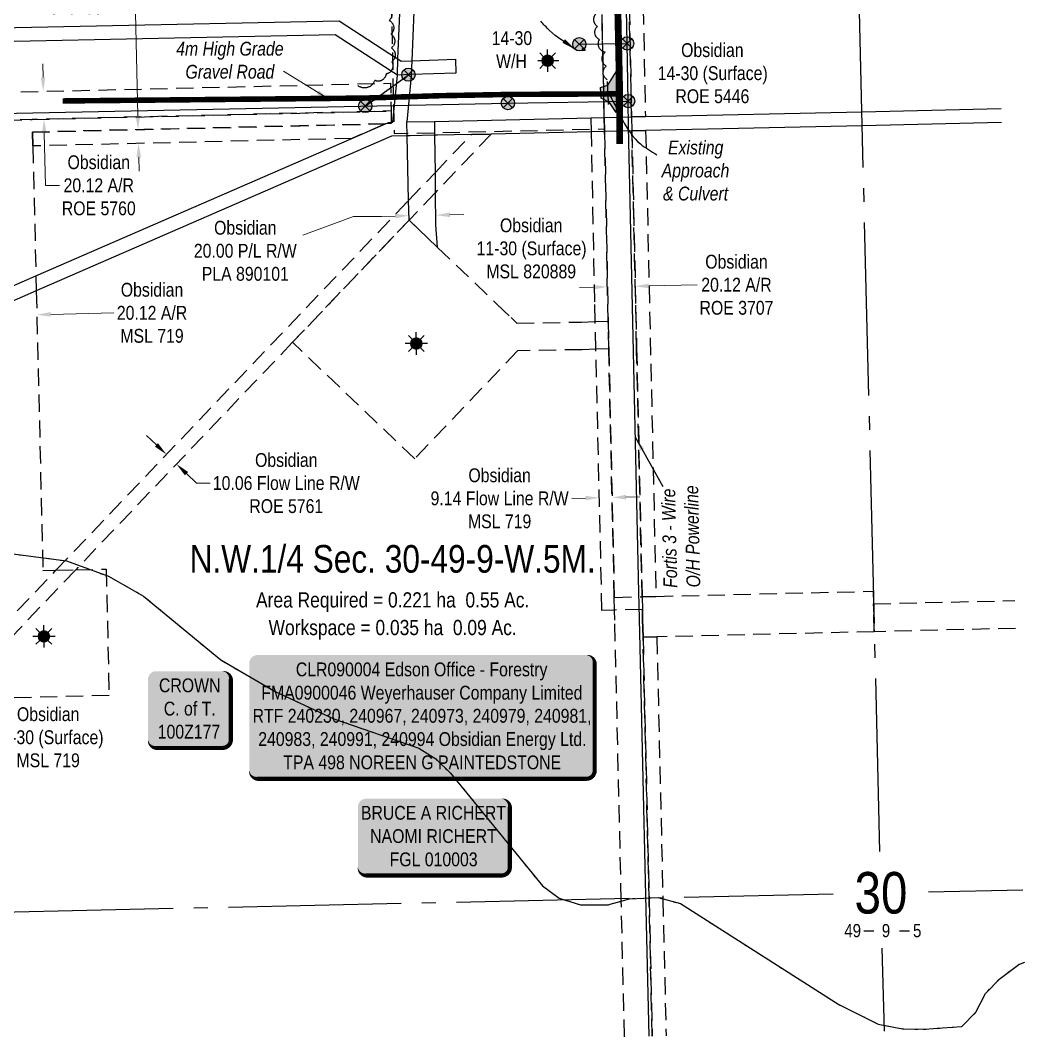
# Model space of a CAD drawing. Extents: x 610284 to 614883, y 5902184 to 5905806.
# Drawn here: x 612389 to 613116, y 5902199 to 5902935 of the extents above; entities that cross this region are included whole.
import ezdxf
from ezdxf.enums import TextEntityAlignment as Align

# ---------------------------------------------------------------- set-up
doc = ezdxf.new("R2010")
doc.units = 0
doc.header["$LTSCALE"] = 5
doc.header["$PDSIZE"] = 0.5
for name, pattern in [('0', [1, 1, 0]), ('foc-ACCESSROAD', [3.75, 2.5, -1.25]), ('foc-FLOWLINE', [3.75, 2.5, -1.25]), ('foc-QUARTERLINE', [33, 25, -3, 2, -3]), ('foc-WHEELTRACKS', [2, 0.4, -1.6]), ('POWERLINE5', [7.8, 2.4, -0.6, 0.6, -0.6, 0.6, -0.6, 2.4])]:
    doc.linetypes.add(name, pattern=pattern)
for name, color, linetype in [('10', 1, 'Continuous'), ('9', 3, 'Continuous'), ('AS-OWNER', 7, 'Continuous'), ('AS-POWER', 104, 'foc-POWER'), ('AS-POWER-EXISTING', 72, 'POWERLINE5'), ('AS-POWER-EXISTING-PP', 72, 'Continuous'), ('AS-ROADS', 254, 'Continuous'), ('C-AR', 13, 'foc-ACCESSROAD'), ('C-RW', 13, 'Continuous'), ('C-SYMBOL', 7, 'Continuous'), ('C-WS', 13, 'foc-ACCESSROAD'), ('C-WS-S', 13, 'Continuous'), ('F-EZE', 190, 'foc-FLOWLINE'), ('F-RW', 190, 'Continuous'), ('L-AREAREQUIRED', 7, 'Continuous'), ('L-AREAWORK', 5, 'Continuous'), ('L-SECLBL', 7, 'Continuous'), ('L-SECQ', 8, 'foc-QUARTERLINE'), ('oil_and_gas_wells_pt', 7, 'Continuous'), ('T-BUSH', 110, '0'), ('T-WATER-P3', 160, 'foc-WHEELTRACKS')]:
    doc.layers.add(name, color=color, linetype=linetype)
for name, color, linetype, lineweight in [('AS-GENERAL', 48, 'Continuous', 18), ('C-AR-T', 13, 'Continuous', 9), ('C-FLOWLINE-T', 13, 'Continuous', 9), ('C-RW-T', 13, 'Continuous', 9), ('C-WS-T', 13, 'Continuous', 9), ('F-EZE-T', 190, 'Continuous', 9), ('T-TEXT', 48, 'Continuous', 18)]:
    doc.layers.add(name, color=color, linetype=linetype, lineweight=lineweight)
doc.styles.add('100L', font='ARIALN.TTF', dxfattribs={"height": 11})
doc.styles.add('175L', font='ARIALN.TTF', dxfattribs={"height": 20})
doc.styles.add('80', font='ARIALN.TTF', dxfattribs={"height": 10})
doc.styles.add('80CG', font='ARIALN.TTF', dxfattribs={"height": 10})
doc.styles.add('80L', font='ARIALN.TTF', dxfattribs={"height": 10})
doc.styles.add('80LS', font='ARIALNI.TTF', dxfattribs={"height": 10})
doc.styles.add('foc-LtypeFont', font='ARIALN.TTF', dxfattribs={"height": 7.35})
doc.styles.add('SIMPLEX', font='ARIALN.TTF')
doc.linetypes.add('foc-POWER', pattern='A,6,-1,["P",foc-LtypeFont,S=0.2,R=0,X=-0.625,Y=-0.75],-1.24,4', length=12.24)
doc.linetypes.add('foc-TOPO-flowdirection-NOLINE', pattern='A,0,[">",foc-LtypeFont,S=0.3,R=0,X=0,Y=-0.945],-20,[">",foc-LtypeFont,S=0.3,R=0,X=0,Y=-0.945],0', length=20)
doc.dimstyles.new('Compass 5 000', dxfattribs={"dimscale": 5, "dimtxt": 9, "dimasz": 2, "dimexe": 0.2, "dimexo": 0.0625, "dimgap": 0.5, "dimtad": 0, "dimtih": 1, "dimtoh": 1, "dimzin": 0, "dimdsep": 46, "dimtxsty": '80CG', "dimcen": 0.1, "dimse1": 1, "dimse2": 1, "dimclrd": 256, "dimclrt": 256, "dimaunit": 1, "dimadec": 4, "dimazin": 0, "dimtfac": 0.06, "dimtofl": 0, "dimtmove": 0, "dimatfit": 1, "dimfxl": 0.2, "dimtolj": 1, "dimtzin": 0, "dimlwd": -1, "dimarcsym": 0})

# ---------------------------------------------------------------- blocks, each defined once
blk = doc.blocks.new('GAS')
h = blk.add_hatch(color=255)
h.dxf.hatch_style = 1
edge = h.paths.add_edge_path()
edge.add_arc((0, 0), 0.9, 0, 360)
for p, q in [((0, 0.81), (0, 1.62)), ((-0.81, 0), (-1.62, 0)), ((-0.57, 0.57), (-1.14, 1.14)), ((0.57, 0.57), (1.14, 1.14)), ((1.62, 0), (0.81, 0)), ((-0.57, -0.57), (-1.14, -1.14)), ((0, -0.81), (0, -1.62)), ((1.14, -1.14), (0.57, -0.57))]:
    blk.add_line(p, q)
blk.add_circle((0, 0), 0.8)
blk = doc.blocks.new('POWERPOLE')
h = blk.add_hatch(color=255)
edge = h.paths.add_edge_path()
edge.add_arc((0, 0), 0.96, 0, 360)
at = {"linetype": 'Continuous'}
for p, q in [((0.68, -0.68), (-0.68, 0.68)), ((-0.68, -0.68), (0.68, 0.68))]:
    blk.add_line(p, q, dxfattribs=at)
blk.add_circle((0, 0), 0.96, dxfattribs=at)
blk = doc.blocks.new('L-SECLBL')
at = {"layer": '9', "color": 7}
for p, q in [((-5.08, -27.83), (-12.29, -27.83)), ((20.7, -27.83), (13.5, -27.83))]:
    blk.add_line(p, q, dxfattribs=at)
at = {"layer": '10', "color": 2, "style": 'SIMPLEX'}
blk.add_attdef('SEC', text='', height=30, dxfattribs=at).set_placement((0, 0), align=Align.MIDDLE)
at = {"layer": '10', "color": 5, "style": '80L'}
blk.add_attdef('TWP', text='', height=9.5, dxfattribs=at).set_placement((-14.43, -27.37), align=Align.MIDDLE_RIGHT)
blk.add_attdef('RGE', text='', height=9.5, dxfattribs=at).set_placement((3.62, -27.37), align=Align.MIDDLE_CENTER)
blk.add_attdef('MER', text='', height=9.5, dxfattribs=at).set_placement((23.17, -27.37), align=Align.MIDDLE_LEFT)
blk = doc.blocks.new('*D449')
at = {"layer": 'C-AR-T', "transparency": 16777216}
for p, q in [((612405.81, 5902893.19), (612405.57, 5902903.18)), ((612406.75, 5902853.06), (612407.65, 5902815.18)), ((612407.65, 5902815.18), (612417.65, 5902815.18))]:
    blk.add_line(p, q, dxfattribs=at)
for points in [[(612407.47, 5902893.23), (612404.14, 5902893.15), (612406.04, 5902883.19)], [(612408.42, 5902853.1), (612405.09, 5902853.02), (612406.52, 5902863.06)]]:
    blk.add_solid(points, dxfattribs=at)
at = {"layer": 'C-AR-T', "transparency": 16777216, "insert": (612446.17, 5902815.18), "char_height": 10, "attachment_point": 5, "style": '80CG'}
blk.add_mtext('\\A1;Obsidian\\P20.12 A/R\\PROE 5760', dxfattribs=at)
blk = doc.blocks.new('*D450')
at = {"layer": 'C-AR-T', "transparency": 16777216}
for p, q in [((612371.24, 5902720.9), (612361.24, 5902720.66)), ((612411.37, 5902721.85), (612456.98, 5902722.93))]:
    blk.add_line(p, q, dxfattribs=at)
for points in [[(612371.2, 5902722.57), (612371.28, 5902719.23), (612381.24, 5902721.14)], [(612411.33, 5902723.52), (612411.41, 5902720.18), (612401.37, 5902721.61)]]:
    blk.add_solid(points, dxfattribs=at)
at = {"layer": 'C-AR-T', "transparency": 16777216, "insert": (612484.72, 5902722.93), "char_height": 10, "attachment_point": 5, "style": '80CG'}
blk.add_mtext('\\A1;Obsidian\\P20.12 A/R\\PMSL 719', dxfattribs=at)
blk = doc.blocks.new('*D452')
at = {"layer": 'C-FLOWLINE-T', "transparency": 16777216}
for p, q in [((612798.53, 5902588.95), (612788.54, 5902588.72)), ((612827.74, 5902589.62), (612837.74, 5902589.85))]:
    blk.add_line(p, q, dxfattribs=at)
for points in [[(612798.5, 5902590.61), (612798.57, 5902587.28), (612808.53, 5902589.18)], [(612827.7, 5902591.29), (612827.78, 5902587.96), (612817.74, 5902589.39)]]:
    blk.add_solid(points, dxfattribs=at)
at = {"layer": 'C-FLOWLINE-T', "transparency": 16777216, "insert": (612736.34, 5902588.72), "char_height": 10, "attachment_point": 5, "style": '80CG'}
blk.add_mtext('\\A1;Obsidian\\P9.14 Flow Line R/W\\PMSL 719', dxfattribs=at)
blk = doc.blocks.new('*D458')
at = {"layer": 'F-EZE-T', "transparency": 16777216}
for p, q in [((612471.99, 5902969.01), (612461.99, 5902969.01)), ((612474.43, 5902865.51), (612471.99, 5902969.01)), ((612475.14, 5902835.51), (612475.38, 5902825.51))]:
    blk.add_line(p, q, dxfattribs=at)
for points in [[(612476.1, 5902865.55), (612472.77, 5902865.47), (612474.67, 5902855.52)], [(612476.81, 5902835.55), (612473.48, 5902835.47), (612474.91, 5902845.51)]]:
    blk.add_solid(points, dxfattribs=at)
at = {"layer": 'F-EZE-T', "transparency": 16777216, "insert": (612417.19, 5902969.01), "char_height": 10, "attachment_point": 5, "style": '80CG'}
blk.add_mtext('\\A1;Fortis\\P10.00 Vegetation \\PControl R/W\\PEZE 870409', dxfattribs=at)
blk = doc.blocks.new('*U439')
h = blk.add_hatch(color=255)
edge = h.paths.add_edge_path()
edge.add_line((-24, -28.5), (24, -28.5))
edge.add_arc((24, -22.5), 6, 270, 360)
edge.add_line((30, -22.5), (30, 21))
edge.add_arc((24, 21), 6, 0, 90)
edge.add_line((24, 27), (-24, 27))
edge.add_arc((-24, 21), 6, 90, 180)
edge.add_line((-30, 21), (-30, -22.5))
edge.add_arc((-24, -22.5), 6, 180, 270)
at = {"color": 14, "flags": 128}
blk.add_lwpolyline([(-24, -28.5, 3, 3, 0), (24, -28.5, 3, 3, 0.414214), (30, -22.5, 3, 3, 0), (30, 21, 3, 0, 0.414214), (24, 27, 0, 0, 0), (-24, 27, 0, 0, 0.414214), (-30, 21, 0, 0, 0), (-30, -22.5, 0, 3, 0.414214)], format="xyseb", close=True, dxfattribs=at)
at = {"color": 14, "style": '80'}
blk.add_attdef('ENTER_TEXT_001', (-26.85, -4.92), '', height=10, dxfattribs=at)
blk = doc.blocks.new('*D467')
at = {"layer": 'C-AR-T', "transparency": 16777216}
for p, q in [((612804.17, 5902741.5), (612794.17, 5902741.27)), ((612844.3, 5902742.42), (612879.26, 5902743.23))]:
    blk.add_line(p, q, dxfattribs=at)
for points in [[(612804.13, 5902743.16), (612804.21, 5902739.83), (612814.17, 5902741.73)], [(612844.26, 5902744.09), (612844.34, 5902740.76), (612834.3, 5902742.19)]]:
    blk.add_solid(points, dxfattribs=at)
at = {"layer": 'C-AR-T', "transparency": 16777216, "insert": (612907.79, 5902743.23), "char_height": 10, "attachment_point": 5, "style": '80CG'}
blk.add_mtext('\\A1;Obsidian\\P20.12 A/R\\PROE 3707', dxfattribs=at)
blk = doc.blocks.new('*D468')
at = {"layer": 'C-AR-T', "transparency": 16777216}
for p, q in [((612487.91, 5902627.41), (612480.68, 5902634.32)), ((612509.67, 5902606.66), (612516.91, 5902599.75)), ((612516.91, 5902599.75), (612526.91, 5902599.75))]:
    blk.add_line(p, q, dxfattribs=at)
for points in [[(612489.06, 5902628.62), (612486.76, 5902626.21), (612495.15, 5902620.51)], [(612510.82, 5902607.86), (612508.52, 5902605.45), (612502.44, 5902613.56)]]:
    blk.add_solid(points, dxfattribs=at)
at = {"layer": 'C-AR-T', "transparency": 16777216, "insert": (612581.91, 5902599.75), "char_height": 10, "attachment_point": 5, "style": '80CG', "bg_fill": 3, "box_fill_scale": 1.1, "bg_fill_color": 256, "bg_fill_true_color": 13158600, "bg_fill_transparency": 0}
blk.add_mtext('\\A1;Obsidian\\P10.06 Flow Line R/W\\PROE 5761', dxfattribs=at)
blk = doc.blocks.new('*U443')
h = blk.add_hatch(color=59)
edge = h.paths.add_edge_path()
edge.add_line((-49, -28.5), (49, -28.5))
edge.add_arc((49, -22.5), 6, 270, 360)
edge.add_line((55, -22.5), (55, 21))
edge.add_arc((49, 21), 6, 0, 90)
edge.add_line((49, 27), (-49, 27))
edge.add_arc((-49, 21), 6, 90, 180)
edge.add_line((-55, 21), (-55, -22.5))
edge.add_arc((-49, -22.5), 6, 180, 270)
at = {"color": 1, "flags": 128}
blk.add_lwpolyline([(-49, -28.5, 3, 3, 0), (49, -28.5, 3, 3, 0.414214), (55, -22.5, 3, 3, 0), (55, 21, 3, 0, 0.414214), (49, 27, 0, 0, 0), (-49, 27, 0, 0, 0.414214), (-55, 21, 0, 0, 0), (-55, -22.5, 0, 3, 0.414214)], format="xyseb", close=True, dxfattribs=at)
blk.add_lwpolyline([(-44.2, -15.3, 0, 7.5, 0), (0, 0, 0, 0, 0)], format="xyseb", dxfattribs=at)
at = {"color": 1, "style": '80'}
blk.add_attdef('ENTER_TEXT_001', (-35.99, -5), '', height=10, dxfattribs=at)
blk = doc.blocks.new('*U444')
h = blk.add_hatch(color=255)
edge = h.paths.add_edge_path()
edge.add_line((-119, -45.5), (119, -45.5))
edge.add_arc((119, -39.5), 6, 270, 360)
edge.add_line((125, -39.5), (125, 38))
edge.add_arc((119, 38), 6, 0, 90)
edge.add_line((119, 44), (-119, 44))
edge.add_arc((-119, 38), 6, 90, 180)
edge.add_line((-125, 38), (-125, -39.5))
edge.add_arc((-119, -39.5), 6, 180, 270)
at = {"color": 44, "flags": 128}
blk.add_lwpolyline([(-119, -45.5, 3, 3, 0), (119, -45.5, 3, 3, 0.414214), (125, -39.5, 3, 3, 0), (125, 38, 3, 0, 0.414214), (119, 44, 0, 0, 0), (-119, 44, 0, 0, 0.414214), (-125, 38, 0, 0, 0), (-125, -39.5, 0, 3, 0.414214)], format="xyseb", close=True, dxfattribs=at)
at = {"color": 44, "style": '80'}
blk.add_attdef('ENTER_TEXT_001', (-35.99, -5), '', height=10, dxfattribs=at)

msp = doc.modelspace()

# ---------------------------------------------------------------- hatches: boundary and pattern name
at = {"layer": 'AS-POWER'}
h = msp.add_hatch(color=256, dxfattribs=at)
h.dxf.hatch_style = 1
h.paths.add_polyline_path([(612796.03, 5902914.016), (612796.326, 5902912.653), (612798.28, 5902913.077), (612797.984, 5902914.44)])
at = {"layer": 'AS-ROADS'}
h = msp.add_hatch(color=256, dxfattribs=at)
h.dxf.hatch_style = 1
h.paths.add_polyline_path([(612820.796, 5902867.87), (612815.873, 5902875.177), (612809.891, 5902878.173), (612809.403, 5902886.06), (612814.571, 5902887.73), (612820.736, 5902897.422)])

# ---------------------------------------------------------------- linework, layer by layer
at = {"layer": 'AS-GENERAL', "const_width": 1, "flags": 128}
msp.add_lwpolyline([(612814.295, 5902890.416), (612815.106, 5902873.501)], dxfattribs=at)
at = {"layer": 'AS-POWER', "flags": 128}
for points in [[(612829.32, 5902876.18), (612828.58, 5902917.868), (612826.703, 5903017.504), (612824.792, 5903118.457), (612823.558, 5903167.3), (612823.564, 5903214.943)], [(612794.028, 5902917.252), (612828.58, 5902917.868)], [(612639.069, 5902872.608), (612670.291, 5902895.258)], [(612196.783, 5902863.446), (612742.371, 5902874.748), (612829.32, 5902876.18)], [(612844.533, 5902199.683), (612842.186, 5902301.483), (612837.806, 5902491.377), (612837.347, 5902511.492), (612837.144, 5902520.657), (612829.699, 5902857.688), (612829.32, 5902876.18)]]:
    msp.add_lwpolyline(points, dxfattribs=at)
msp.add_lwpolyline([(612796.03, 5902914.016), (612796.326, 5902912.653), (612798.28, 5902913.077), (612797.984, 5902914.44)], close=True, dxfattribs=at)
at = {"layer": 'AS-ROADS', "const_width": 4.998, "flags": 128}
msp.add_lwpolyline([(612823.22, 5902845.214), (612823.231, 5902881.392), (612822.597, 5902910.727), (612820.048, 5903027.584), (612817.728, 5903120.905), (612816.189, 5903161.32), (612815.537, 5903183.036), (612812.243, 5903204.284), (612803.148, 5903221.102), (612789.774, 5903235.642), (612745.063, 5903278.125), (612670.832, 5903347.253), (612595.516, 5903417.563), (612416.601, 5903579.363)], dxfattribs=at)
at = {"layer": 'AS-ROADS', "flags": 128}
msp.add_lwpolyline([(612820.796, 5902867.87), (612815.873, 5902875.177), (612809.891, 5902878.173), (612809.403, 5902886.06), (612814.571, 5902887.73), (612820.736, 5902897.422)], close=True, dxfattribs=at)
msp.add_lwpolyline([(612823.231, 5902881.392, 3.998, 3.998, 0), (612744.049, 5902880.989, 3.998, 3.998, 0), (612692.561, 5902880.037, 3.998, 3.998, 0), (612638.385, 5902878.335, 3.998, 3.998, 0), (612420.099, 5902876.263, 0, 0, 0)], format="xyseb", dxfattribs=at)
at = {"layer": 'C-AR'}
for points in [[(612826.676, 5902199.296), (612824.401, 5902297.963), (612819.728, 5902500.558), (612819.563, 5902507.949), (612819.358, 5902517.101), (612815.339, 5902696.811), (612814.891, 5902716.827), (612812.279, 5902856.016), (612812.104, 5902864.248), (612809.04, 5903008.272), (612807.231, 5903093.291), (612807.037, 5903102.435), (612804.847, 5903205.374), (612797.332, 5903212.337), (612552.533, 5903439.164), (612537.759, 5903452.853), (612403.106, 5903577.62), (612400.051, 5903710.653), (612588.977, 5903902.557), (612686.84, 5904001.97)], [(612715.53, 5904002.409), (612617.84, 5903903.173), (612579.441, 5903864.171), (612565.312, 5903849.819), (612420.38, 5903702.597), (612422.725, 5903600.543), (612423.044, 5903586.6), (612811.019, 5903227.108), (612818.404, 5903220.265), (612824.677, 5903214.454), (612826.564, 5903122.398), (612826.965, 5903102.865), (612827.151, 5903093.722), (612831.842, 5902864.689), (612832.048, 5902854.61), (612835.511, 5902697.262), (612839.493, 5902517.579), (612839.697, 5902508.414), (612839.862, 5902501.015), (612840.155, 5902488.299), (612844.535, 5902298.405), (612846.811, 5902199.733)]]:
    msp.add_lwpolyline(points, dxfattribs=at)
at = {"layer": 'C-AR', "flags": 128}
for points in [[(612656.663, 5903004.988), (612659.983, 5902852.673), (612812.279, 5902856.016), (612809.04, 5903008.272)], [(612208.402, 5902858.375), (612196.908, 5902858.104), (612196.439, 5902878.237), (612207.91, 5902878.508), (612222.9, 5902878.862), (612236.15, 5902879.175), (612246.158, 5902879.411), (612657.338, 5902889.126), (612657.749, 5902868.992), (612398.033, 5902862.855), (612246.656, 5902859.279), (612236.649, 5902859.043), (612223.392, 5902858.73), (612208.402, 5902858.375)]]:
    msp.add_lwpolyline(points, close=True, dxfattribs=at)
at = {"layer": 'C-AR'}
msp.add_lwpolyline([(612217.773, 5902315.19), (612209.751, 5902306.745), (612209.419, 5902320.986), (612217.433, 5902329.422), (612232.301, 5902345.006), (612246.713, 5902360.111), (612361.298, 5902480.214), (612415.218, 5902536.73), (612670.477, 5902804.28), (612689.599, 5902824.322), (612716.034, 5902852.03), (612730.256, 5902852.35), (612689.75, 5902809.893), (612670.797, 5902790.027), (612586.502, 5902701.674), (612429.457, 5902537.066), (612361.634, 5902465.978), (612247.053, 5902345.88), (612232.641, 5902330.774), (612217.773, 5902315.19)], close=True, dxfattribs=at)
at = {"layer": 'C-RW'}
for points in [[(612380.766, 5902741.083), (612400.706, 5902749.753), (612629.279, 5902849.156), (612653.625, 5902859.744), (612655.924, 5902860.743), (612657.917, 5902860.787), (612659.078, 5902860.813), (612662.313, 5902894.983), (612662.769, 5902906.656), (612664.497, 5902950.908)], [(612674.176, 5902940.954), (612672.788, 5902905.405), (612672.394, 5902895.326), (612672.355, 5902894.312), (612669.205, 5902861.041), (612689.21, 5902861.489), (612802.561, 5902864.037), (612811.707, 5902864.239), (612831.842, 5902864.689), (612841.849, 5902864.914), (612998.5, 5902868.431), (613099.346, 5902870.698)], [(613099.625, 5902860.635), (612998.74, 5902858.376), (612842.055, 5902854.845), (612832.048, 5902854.61), (612811.913, 5902854.182), (612802.767, 5902853.98), (612730.256, 5902852.35), (612716.034, 5902852.03), (612691.484, 5902851.48), (612689.315, 5902851.439), (612671.478, 5902851.03), (612669.439, 5902850.984), (612658.123, 5902850.73), (612400.962, 5902738.896), (612381.022, 5902730.226)]]:
    msp.add_lwpolyline(points, dxfattribs=at)
msp.add_lwpolyline([(612689.995, 5902786.547), (612691.25, 5902770.514), (612670.797, 5902790.027), (612670.477, 5902804.28), (612669.439, 5902850.984), (612669.205, 5902861.041), (612689.21, 5902861.489), (612689.315, 5902851.439), (612689.599, 5902824.322), (612689.75, 5902809.893), (612689.995, 5902786.547)], close=True, dxfattribs=at)
at = {"layer": 'C-RW-T'}
for p, q in [((612630.688, 5902792.554), (612640.684, 5902792.554)), ((612640.684, 5902792.554), (612650.736, 5902792.778)), ((612660.73, 5902793), (612650.736, 5902792.778)), ((612700.365, 5902793.881), (612710.358, 5902794.104))]:
    msp.add_line(p, q, dxfattribs=at)
at = {"layer": 'C-RW-T', "flags": 128}
msp.add_lwpolyline([(612630.688, 5902792.554), (612593.803, 5902779.091)], dxfattribs=at)
at = {"layer": 'C-RW-T'}
for points in [[(612660.693, 5902794.666), (612660.767, 5902791.334), (612670.723, 5902793.222)], [(612700.328, 5902795.547), (612700.402, 5902792.216), (612690.371, 5902793.659)]]:
    msp.add_solid(points, dxfattribs=at)
at = {"layer": 'C-WS'}
for points in [[(612246.656, 5902859.279), (612398.033, 5902862.855), (612657.749, 5902868.992), (612657.917, 5902860.787), (612657.937, 5902859.846), (612653.625, 5902859.744), (612398.249, 5902853.71), (612398.249, 5902853.71), (612398.485, 5902843.703), (612400.706, 5902749.753), (612400.962, 5902738.896), (612405.744, 5902536.506), (612415.218, 5902536.73), (612429.457, 5902537.066), (612451.494, 5902537.587), (612453.656, 5902446.087), (612362.155, 5902443.925)], [(613109.739, 5902494.701), (613007.465, 5902492.272), (613006.985, 5902512.405), (613109.182, 5902514.832)]]:
    msp.add_lwpolyline(points, dxfattribs=at)
for points in [[(612815.339, 5902696.811), (612819.358, 5902517.101), (612839.493, 5902517.579), (612849.498, 5902517.816), (613006.767, 5902521.551), (613006.985, 5902512.405), (613007.465, 5902492.272), (612850.162, 5902488.536), (612840.155, 5902488.299), (612839.862, 5902501.015), (612839.697, 5902508.414), (612819.563, 5902507.949), (612810.411, 5902507.738), (612806.052, 5902696.569), (612805.59, 5902716.584), (612805.259, 5902730.935), (612802.767, 5902853.98), (612802.561, 5902864.037), (612812.104, 5902864.239), (612812.313, 5902854.19), (612814.891, 5902716.827), (612815.339, 5902696.811)], [(612748.909, 5902715.504), (612795.6, 5902716.325), (612805.59, 5902716.584), (612814.891, 5902716.827), (612815.339, 5902696.811), (612806.052, 5902696.569), (612796.061, 5902696.31), (612749.381, 5902695.491), (612674.857, 5902617.379), (612586.502, 5902701.674), (612670.797, 5902790.027), (612691.25, 5902770.514), (612734.24, 5902729.339), (612744.726, 5902719.477), (612748.909, 5902715.504)]]:
    msp.add_lwpolyline(points, close=True, dxfattribs=at)
at = {"layer": 'F-EZE'}
for points in [[(612837.158, 5903093.937), (612841.849, 5902864.914), (612831.842, 5902864.689), (612827.151, 5903093.722), (612837.158, 5903093.937)], [(612629.279, 5902849.156), (612398.485, 5902843.703), (612398.249, 5902853.71), (612653.625, 5902859.744), (612629.279, 5902849.156)], [(612842.055, 5902854.845), (612849.498, 5902517.816), (612839.493, 5902517.579), (612835.511, 5902697.262), (612832.048, 5902854.61), (612842.055, 5902854.845)]]:
    msp.add_lwpolyline(points, close=True, dxfattribs=at)
msp.add_lwpolyline([(612846.811, 5902199.733), (612844.535, 5902298.405), (612840.155, 5902488.299), (612850.162, 5902488.536), (612854.542, 5902298.624), (612856.818, 5902199.95)], dxfattribs=at)
at = {"layer": 'F-RW'}
msp.add_lwpolyline([(612221.747, 5902926.103), (612236.96, 5902926.333), (612244.99, 5902926.532), (612620.108, 5902934.149), (612656.902, 5902910.438), (612662.769, 5902906.656), (612665.117, 5902905.143), (612672.788, 5902905.405), (612704.285, 5902906.477), (612704.626, 5902896.423), (612672.394, 5902895.326), (612662.313, 5902894.983), (612657.15, 5902898.31), (612617.227, 5902924.037), (612245.24, 5902916.474), (612237.205, 5902916.275), (612221.995, 5902915.956), (612221.747, 5902926.103)], close=True, dxfattribs=at)
at = {"layer": 'L-SECQ'}
for p, q in [((613011.662, 5902333.382), (612992.797, 5903107.651)), ((612210.178, 5902285.868), (612977.663, 5902302.643)), ((613046.903, 5902304.156), (613114.964, 5902305.643)), ((613014.829, 5902203.38), (613013.366, 5902263.43))]:
    msp.add_line(p, q, dxfattribs=at)
at = {"layer": 'oil_and_gas_wells_pt'}
for p in [(612676.022, 5902700.77), (612406.44, 5902488.877)]:
    msp.add_point(p, dxfattribs=at)
at = {"layer": 'T-BUSH', "flags": 128}
msp.add_lwpolyline([(612814.284, 5902891.562, -0.5205671), (612813.506, 5902901.528, -0.5205671), (612812.728, 5902911.494, -0.5205671), (612808.612, 5902920.565, -0.5205671), (612807.115, 5902930.226, -0.5205671), (612807.087, 5902940.223, -0.5205671), (612807.063, 5902950.218, -0.5205671), (612809.245, 5902959.973, -0.5205671), (612810.909, 5902969.745, -0.5205671), (612809.34, 5902979.617, -0.5205671), (612807.77, 5902989.489, -0.5205671), (612805.02, 5902999.078, -0.5205671), (612799.641, 5903005.409, -0.5205671), (612789.645, 5903005.353, -0.5205671), (612779.649, 5903005.297, -0.5205671), (612769.653, 5903005.273, -0.5205671), (612759.657, 5903005.288, -0.5205671), (612749.66, 5903005.303, -0.5205671), (612739.669, 5903005.039, -0.5205671), (612729.678, 5903004.703, -0.5205671), (612719.688, 5903004.366, -0.5205671), (612709.713, 5903003.745, -0.5205671), (612699.744, 5903003.002, -0.5205671), (612689.776, 5903002.259, -0.5205671), (612679.822, 5903001.369, -0.5205671), (612669.909, 5903000.08, -0.5205671), (612659.997, 5902998.791, -0.5205671), (612653.711, 5902994.264, -0.5205671), (612653.549, 5902984.269, -0.5205671), (612653.387, 5902974.274, -0.5205671), (612653.225, 5902964.279, -0.5205671), (612653.754, 5902954.325, -0.5205671), (612655.099, 5902944.42, -0.5205671), (612656.444, 5902934.515, -0.5205671), (612657.692, 5902924.601, -0.5205671), (612657.997, 5902914.61, -0.5205671), (612658.301, 5902904.618, -0.5205671), (612654.152, 5902895.765, -0.5205671), (612645.941, 5902891.122, -0.5205671), (612633.725, 5902887.342, -0.5205671)], format="xyb", dxfattribs=at)
at = {"layer": 'T-WATER-P3', "flags": 128}
for points in [[(612332.754, 5902565.6), (612339.005, 5902559.28), (612368.925, 5902550.551), (612422.896, 5902543.524), (612453.197, 5902532.355), (612478.639, 5902518.106), (612534.448, 5902471.837), (612573.907, 5902448.898), (612616.314, 5902429.258), (612677.797, 5902408.119), (612690.139, 5902400.188), (612700.892, 5902389.917), (612767.318, 5902308.419), (612779.491, 5902299.413), (612794.901, 5902294.725), (612814.559, 5902294.601), (612830.365, 5902299.089), (612851.026, 5902299.928), (612867.208, 5902295.604), (612981.81, 5902222.517), (613010.467, 5902208.415), (613027.95, 5902205.055), (613043.025, 5902204.653)], [(613043.025, 5902204.653), (613043.965, 5902204.718), (613056.963, 5902205.609), (613070.942, 5902206.569), (613081.095, 5902216.964), (613088.063, 5902230.429), (613098.63, 5902241.484), (613112.062, 5902251.611), (613116.416, 5902253.118)]]:
    msp.add_lwpolyline(points, dxfattribs=at)
at = {"layer": 'T-WATER-P3', "linetype": 'foc-TOPO-flowdirection-NOLINE', "flags": 128}
for points in [[(612332.754, 5902565.6), (612339.005, 5902559.28), (612368.925, 5902550.551), (612422.896, 5902543.524), (612453.197, 5902532.355), (612478.639, 5902518.106), (612534.448, 5902471.837), (612573.907, 5902448.898), (612616.314, 5902429.258), (612677.797, 5902408.119), (612690.139, 5902400.188), (612700.892, 5902389.917), (612767.318, 5902308.419), (612779.491, 5902299.413), (612794.901, 5902294.725), (612814.559, 5902294.601), (612830.365, 5902299.089), (612851.026, 5902299.928), (612867.208, 5902295.604), (612981.81, 5902222.517), (613010.467, 5902208.415), (613027.95, 5902205.055), (613043.025, 5902204.653)], [(613043.025, 5902204.653), (613043.965, 5902204.718), (613056.963, 5902205.609), (613070.942, 5902206.569), (613081.095, 5902216.964), (613088.063, 5902230.429), (613098.63, 5902241.484), (613112.062, 5902251.611), (613116.416, 5902253.118)]]:
    msp.add_lwpolyline(points, dxfattribs=at)

# ---------------------------------------------------------------- block references
ref = msp.add_blockref('*U444', (612680.125, 5902431.382), dxfattribs=dict(xscale=1.000384267604866, yscale=1.000384267604866, zscale=1.000384267604866))
ref.add_attrib('ENTER_TEXT_001', 'CLR090004 Edson Office - Forestry', (612588.811, 5902460.009), dxfattribs={"color": 44, "height": 10.00384, "style": '80'})
ref.add_attrib('ENTER_TEXT_002', 'FMA0900046 Weyerhauser Company Limited', (612563.812, 5902443.159), dxfattribs={"color": 44, "height": 10.00384, "style": '80'})
ref.add_attrib('ENTER_TEXT_003', 'RTF 240230, 240967, 240973, 240979, 240981,', (612557.514, 5902426.445), dxfattribs={"color": 44, "height": 10.00384, "style": '80'})
ref.add_attrib('ENTER_TEXT_004', '240983, 240991, 240994 Obsidian Energy Ltd.', (612561.608, 5902409.594), dxfattribs={"color": 44, "height": 10.00384, "style": '80'})
ref.add_attrib('ENTER_TEXT_005', 'TPA 498 NOREEN G PAINTEDSTONE', (612579.678, 5902392.744), dxfattribs={"color": 44, "height": 10.00384, "style": '80'})
at = {"layer": 'AS-OWNER'}
ref = msp.add_blockref('*U439', (612511.809, 5902436.706), dxfattribs=dict(at, xscale=1.000384267604866, yscale=1.000384267604866, zscale=1.000384267604866))
ref.add_attrib('ENTER_TEXT_001', 'CROWN', (612489.741, 5902448.483), dxfattribs={"layer": '0', "color": 14, "height": 10.0038, "style": '80'})
ref.add_attrib('ENTER_TEXT_002', 'C. of T.', (612493.238, 5902431.633), dxfattribs={"layer": '0', "color": 14, "height": 10.0038, "style": '80'})
ref.add_attrib('ENTER_TEXT_003', '100Z177', (612488.847, 5902414.919), dxfattribs={"layer": '0', "color": 14, "height": 10.0038, "style": '80'})
ref = msp.add_blockref('*U443', (612688.76, 5902344.426), dxfattribs=dict(at, xscale=1.000384267604866, yscale=1.000384267604866, zscale=1.000384267604866))
ref.add_attrib('ENTER_TEXT_001', 'BRUCE A RICHERT', (612635.929, 5902356.272), dxfattribs={"layer": '0', "color": 1, "height": 10.00384, "style": '80'})
ref.add_attrib('ENTER_TEXT_002', 'NAOMI RICHERT', (612642.607, 5902339.421), dxfattribs={"layer": '0', "color": 1, "height": 10.00384, "style": '80'})
ref.add_attrib('ENTER_TEXT_003', 'FGL 010003', (612656.691, 5902322.571), dxfattribs={"layer": '0', "color": 1, "height": 10.0038, "style": '80'})
at = {"layer": 'AS-POWER-EXISTING', "xscale": 4.998079399999977, "yscale": 4.998079399999977, "zscale": 4.998079399999977}
for p in [(612828.58, 5902917.868), (612670.291, 5902895.258), (612829.32, 5902876.18), (612639.069, 5902872.608), (612742.371, 5902874.748)]:
    msp.add_blockref('POWERPOLE', p, dxfattribs=at)
at = {"layer": 'AS-POWER-EXISTING-PP', "xscale": 4.998079399999975, "yscale": 4.998079399999975, "zscale": 4.998079399999975}
msp.add_blockref('POWERPOLE', (612794.028, 5902917.252), dxfattribs=at)
at = {"layer": 'C-WS-S'}
for p, xscale, yscale, zscale in [((612771.061, 5902905.395), 4.998079399999972, 4.998079399999972, 4.998079399999972), ((612676.022, 5902700.77), 5.00192133802436, 5.00192133802436, 5.00192133802436), ((612406.44, 5902488.877), 5.00192133802436, 5.00192133802436, 5.00192133802436)]:
    msp.add_blockref('GAS', p, dxfattribs=dict(at, xscale=xscale, yscale=yscale, zscale=zscale))
at = {"layer": 'L-SECLBL', "xscale": 1.000384267604866, "yscale": 1.000384267604866, "zscale": 1.000384267604866}
msp.add_blockref('L-SECLBL', (613012.392, 5902303.402), dxfattribs=at).add_auto_attribs({'SEC': '30', 'TWP': '49', 'RGE': '9', 'MER': '5'})

# ---------------------------------------------------------------- texts
at = {"layer": 'AS-POWER', "insert": (612854.984, 5902523.844), "char_height": 9.99616, "attachment_point": 1, "rotation": 91.265154, "style": '80L'}
msp.add_mtext_dynamic_manual_height_columns('{\\fArial Narrow|b0|i1|c0|p34;Fortis 3 - Wire\\PO/H Powerline}', width=105.27735, gutter_width=50, heights=[0], dxfattribs=at)
at = {"layer": 'C-RW-T', "insert": (612552.244, 5902767.802), "char_height": 9.99616, "attachment_point": 5, "style": '80CG'}
msp.add_mtext('\\A1;\\A1;Obsidian\\P20.00 P/L R/W\\PPLA 890101', dxfattribs=at)
at = {"layer": 'C-WS-T', "char_height": 10.00384, "attachment_point": 1, "style": '80L'}
for s, width, insert in [('\\pi17.535;Obsidian\\P\\pi0.61169;11-30 (Surface)\\P\\pi7.6505;MSL 820889', 78.92035, (612719.056, 5902791.289)), ('\\pi17.603;Obsidian\\P\\pi0.67936;12-30 (Surface)\\P\\pi17.279;MSL 719', 79.05568, (612369.344, 5902437.607))]:
    msp.add_mtext_dynamic_manual_height_columns(s, width=width, gutter_width=50.038, heights=[0], dxfattribs=dict(at, insert=insert))
at = {"layer": 'L-AREAREQUIRED', "color": 5, "style": '100L'}
msp.add_text('Area Required = 0.221 ha  0.55 Ac.', height=10.99577, dxfattribs=at).set_placement((612658.917, 5902506.491), align=Align.BOTTOM_CENTER)
at = {"layer": 'L-AREAWORK', "color": 5, "style": '100L'}
msp.add_text('Workspace = 0.035 ha  0.09 Ac.', height=10.99577, dxfattribs=at).set_placement((612658.917, 5902486.499), align=Align.BOTTOM_CENTER)
at = {"layer": 'T-TEXT', "insert": (612541.085, 5902919.074), "char_height": 10.00384, "width": 77.52405, "attachment_point": 2, "style": '80LS'}
msp.add_mtext('4m High Grade \\PGravel Road', dxfattribs=at)
at = {"layer": 'T-TEXT', "insert": (612853.551, 5902847.589), "char_height": 9.99616, "attachment_point": 1, "style": '80L'}
msp.add_mtext_dynamic_manual_height_columns('\\pi4.6654;{\\fArial Narrow|b0|i1|c0|p34;Existing\\P\\pi0.059363;Approach\\P\\pi1.1094;& Culvert}', width=48.85171, gutter_width=50, heights=[0], dxfattribs=at)

# ---------------------------------------------------------------- dimensions: what is measured, and where the dimension line sits
at = {"layer": 'C-AR-T'}
for base, p1, p2, angle, text, picture, middle in [((612406.519, 5902863.056), (612423.077, 5902883.591), (612423.553, 5902863.458), 271.353581, 'Obsidian\\P20.12 A/R\\PROE 5760', '*D449', (612446.173, 5902815.185)), ((612834.3, 5902742.191), (612823.02, 5902357.833), (612843.154, 5902358.297), 1.321187, 'Obsidian\\P20.12 A/R\\PROE 3707', '*D467', (612907.791, 5902743.228)), ((612381.237, 5902721.137), (612404.65, 5902582.796), (612384.517, 5902582.32), 181.353499, 'Obsidian\\P20.12 A/R\\PMSL 719', '*D450', (612484.719, 5902722.927))]:
    dim = msp.add_linear_dim(base=base, p1=p1, p2=p2, angle=angle, text=text, dimstyle='Compass 5 000', dxfattribs=at)
    dim.commit()
    dim.dimension.update_dxf_attribs({"geometry": picture, "text_midpoint": middle, "dimtype": 161})
at = {"layer": 'C-FLOWLINE-T'}
dim = msp.add_aligned_dim(p1=(612817.653, 5902593.373), p2=(612808.439, 5902593.16), distance=3.982, text='Obsidian\\P9.14 Flow Line R/W\\PMSL 719', dimstyle='Compass 5 000', dxfattribs=at)
dim.commit()
dim.dimension.update_dxf_attribs({"geometry": '*D452', "text_midpoint": (612736.337, 5902588.718)})
at = {"layer": 'F-EZE-T'}
dim = msp.add_linear_dim(base=(612474.907, 5902845.509), p1=(612272.909, 5902850.749), p2=(612273.145, 5902840.742), angle=271.353595, text='Fortis\\P10.00 Vegetation \\PControl R/W\\PEZE 870409', dimstyle='Compass 5 000', dxfattribs=at)
dim.commit()
dim.dimension.update_dxf_attribs({"geometry": '*D458', "text_midpoint": (612417.186, 5902969.007), "dimtype": 161})

# ---------------------------------------------------------------- leaders
at = {"layer": 'AS-POWER'}
msp.add_leader([(612834.669, 5902632.674), (612854.385, 5902597.401)], dimstyle='Compass 5 000', dxfattribs=at)
at = {"layer": 'T-TEXT'}
msp.add_leader([(612613.264, 5902877.27), (612579.975, 5902897.819)], dimstyle='Compass 5 000', dxfattribs=at)

# ---------------------------------------------------------------- next in the draw order: texts
at = {"layer": 'C-WS-T', "insert": (612729.934, 5902926.725), "char_height": 9.99616, "attachment_point": 1, "style": '80L', "bg_fill": 2}
msp.add_mtext_dynamic_manual_height_columns('\\pi0.6692;14-30\\P\\pi3.8433;W/H', width=28.83124, gutter_width=50, heights=[0], dxfattribs=at)
at = {"layer": 'C-WS-T', "insert": (612849.438, 5902918.051), "char_height": 10.00384, "attachment_point": 1, "style": '80L', "bg_fill": 3, "box_fill_scale": 1.2, "bg_fill_color": 256, "bg_fill_transparency": 0}
msp.add_mtext_dynamic_manual_height_columns('\\pi18.272;Obsidian\\P\\pi1.3486;14-30 (Surface)\\P\\pi14.154;ROE 5446', width=80.39419, gutter_width=50.038, heights=[0], dxfattribs=at)

# ---------------------------------------------------------------- next in the draw order: dimensions: what is measured, and where the dimension line sits
at = {"layer": 'C-AR-T'}
dim = msp.add_linear_dim(base=(612495.15, 5902620.51), p1=(612526.499, 5902638.782), p2=(612519.214, 5902645.733), angle=136.346665, text='Obsidian\\P10.06 Flow Line R/W\\PROE 5761', dimstyle='Compass 5 000', override={"dimtfill": 1}, dxfattribs=at)
dim.commit()
dim.dimension.update_dxf_attribs({"geometry": '*D468', "text_midpoint": (612581.906, 5902599.753), "dimtype": 161})

# ---------------------------------------------------------------- next in the draw order: texts
at = {"layer": 'C-SYMBOL', "color": 3, "style": '175L'}
msp.add_text('N.W.1/4 Sec. 30-49-9-W.5M.', height=19.99232, dxfattribs=at).set_placement((612658.917, 5902528.983), align=Align.BOTTOM_CENTER)

# ---------------------------------------------------------------- next in the draw order: leaders
at = {"layer": 'AS-POWER', "path_type": 1}
msp.add_leader([(612790.8, 5902913.725), (612772.306, 5902927.417), (612766.141, 5902933.872)], dimstyle='Compass 5 000', override={"dimgap": 0.5, "dimtad": 0}, dxfattribs=at)
at = {"layer": 'T-TEXT', "path_type": 1}
msp.add_leader([(612814.681, 5902882.487), (612838.259, 5902845.213), (612850.141, 5902837.244)], dimstyle='Compass 5 000', override={"dimgap": 0.5, "dimtad": 0}, dxfattribs=at)

doc.saveas('drawing.dxf')
